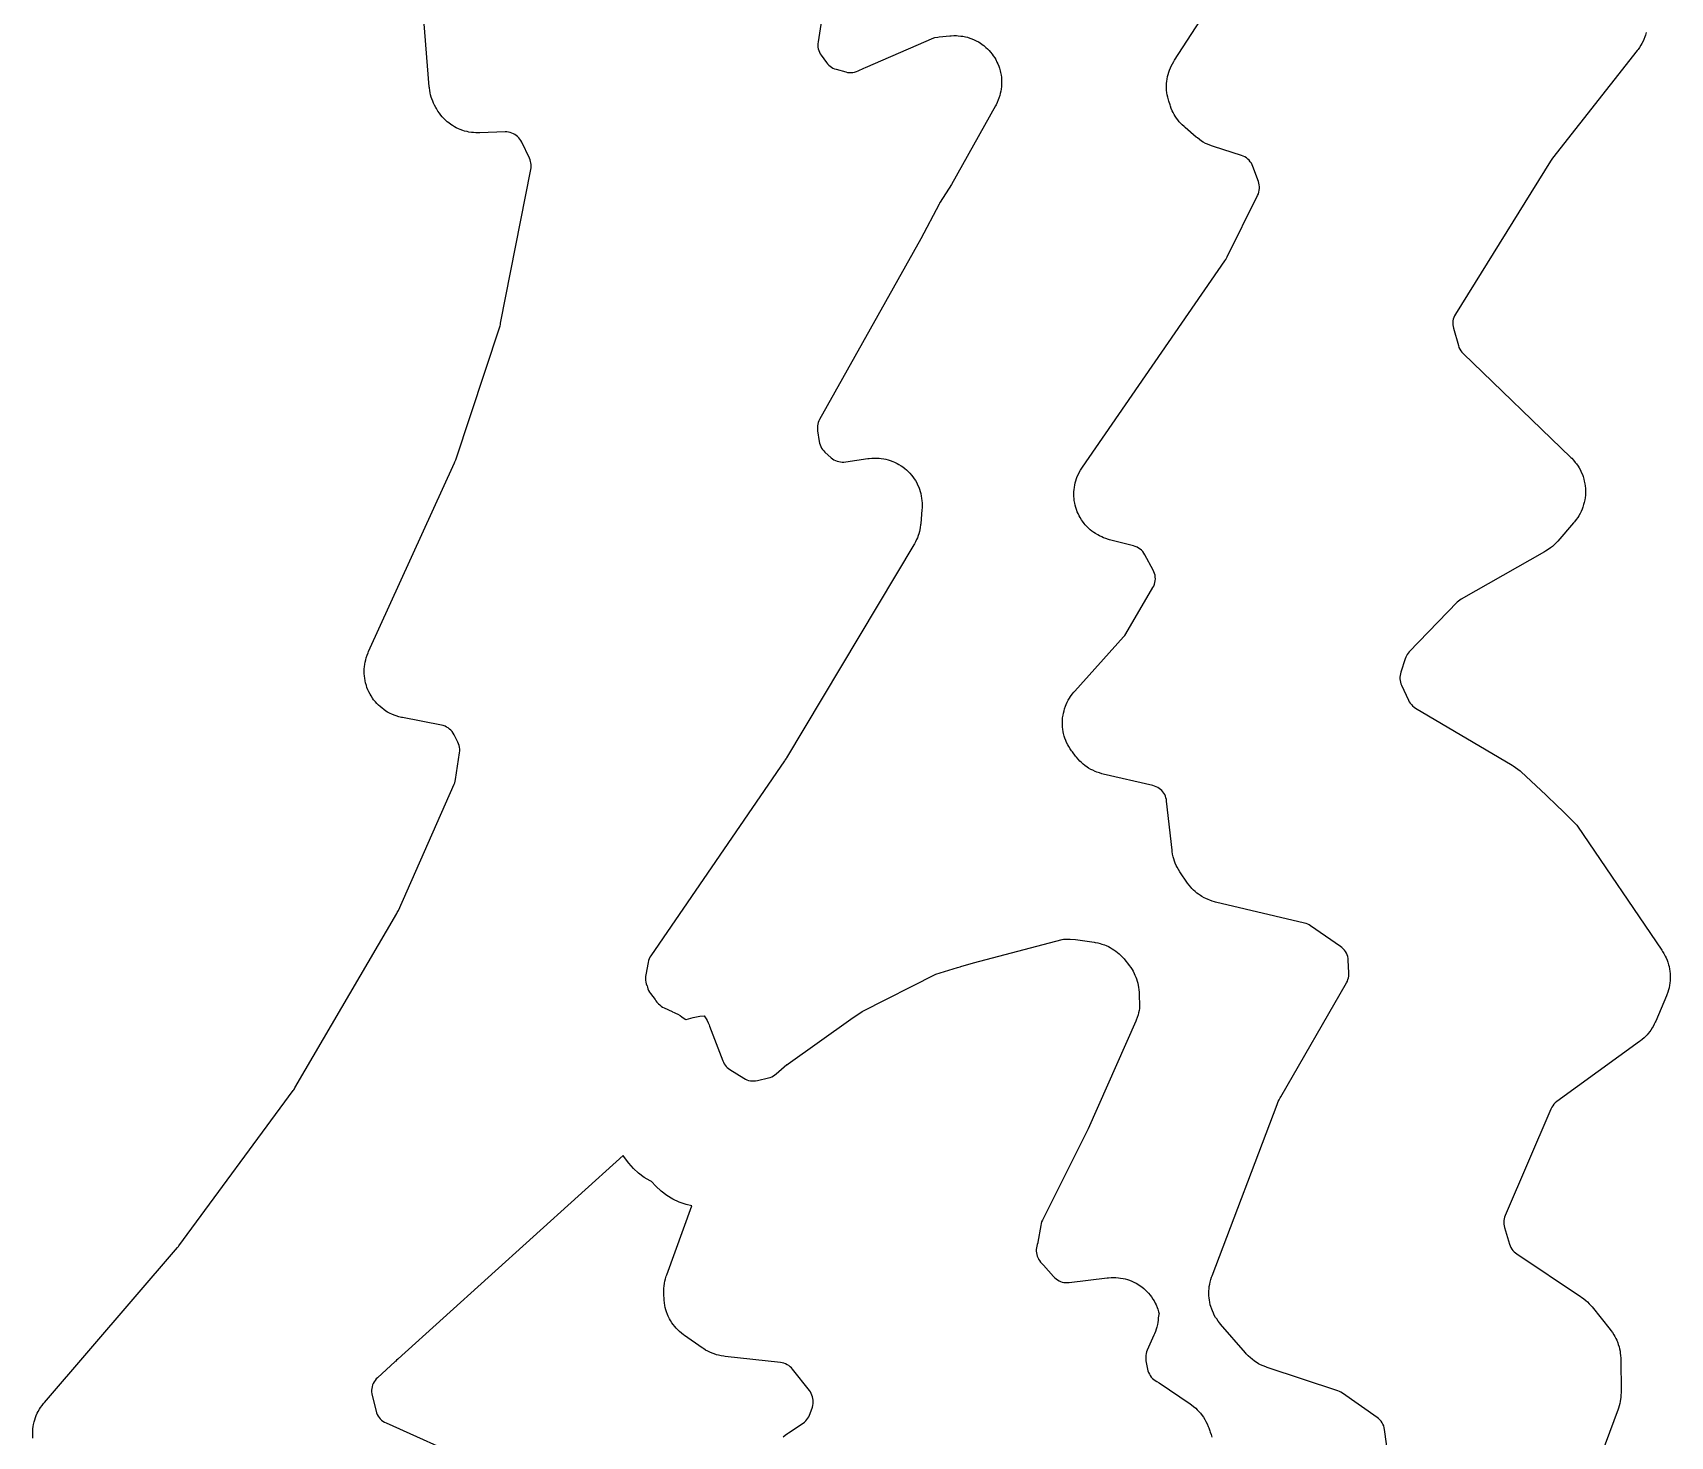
# Model space of a CAD drawing. Header units: millimetres. Extents: x 0 to 194, y 0 to 298.
# Drawn here: x 155.02 to 182.56, y 118.21 to 141.81 of the extents above; entities that cross this region are included whole.
import ezdxf

# ---------------------------------------------------------------- set-up
doc = ezdxf.new("R2010")
doc.units = ezdxf.units.MM
doc.layers.add('CUT', color=7, linetype='CONTINUOUS')

msp = doc.modelspace()

# ---------------------------------------------------------------- linework, layer by layer
at = {"layer": 'CUT'}
for points in [[(155.0221, 118.1797), (155.0189, 118.2236), (155.0181, 118.2566), (155.0192, 118.3006), (155.0216, 118.3335), (155.027, 118.3772), (155.0327, 118.4097), (155.0423, 118.4527), (155.0511, 118.4845), (155.0649, 118.5263), (155.0768, 118.5571), (155.0946, 118.5974), (155.1095, 118.6269), (155.1311, 118.6652), (155.1488, 118.6931), (155.1741, 118.7291), (155.2012, 118.7639), (155.2151, 118.7809), (157.4537, 121.3822), (157.461, 121.3909), (157.4708, 121.4032), (157.4777, 121.4122), (159.3992, 124.0218), (159.4083, 124.0349), (159.4203, 124.0531), (159.4287, 124.0667), (161.1422, 127.001), (161.1502, 127.0158), (161.1607, 127.0363), (161.1679, 127.0514), (162.1074, 129.1747), (162.1172, 129.1998), (162.1247, 129.2257), (162.1298, 129.2521), (162.197, 129.7046), (162.1999, 129.7352), (162.1997, 129.7661), (162.1963, 129.7967), (162.1898, 129.8268), (162.1803, 129.8561), (162.1678, 129.8843), (162.1052, 130.0077), (162.0901, 130.034), (162.0725, 130.0586), (162.0525, 130.0813), (162.0303, 130.1019), (162.0062, 130.1202), (161.9803, 130.1359), (161.953, 130.1489), (161.9245, 130.1591), (161.8951, 130.1664), (161.2405, 130.2942), (161.2184, 130.2991), (161.1747, 130.3099), (161.1315, 130.323), (161.0997, 130.3343), (161.058, 130.3516), (161.0275, 130.3661), (160.9878, 130.3875), (160.9589, 130.405), (160.9215, 130.4302), (160.8945, 130.4505), (160.8598, 130.4794), (160.8349, 130.5023), (160.8033, 130.5345), (160.7809, 130.5597), (160.7527, 130.5949), (160.7329, 130.6223), (160.7083, 130.6601), (160.6914, 130.6894), (160.6708, 130.7295), (160.6568, 130.7603), (160.6403, 130.8022), (160.6295, 130.8342), (160.6173, 130.8777), (160.6097, 130.9106), (160.6019, 130.955), (160.5977, 130.9886), (160.5944, 131.0335), (160.5936, 131.0673), (160.5948, 131.1124), (160.5973, 131.1461), (160.603, 131.1908), (160.609, 131.2241), (160.6191, 131.2681), (160.6283, 131.3006), (160.6428, 131.3433), (160.6594, 131.3852), (160.6683, 131.406), (162.1139, 134.5802), (162.1202, 134.5951), (162.1283, 134.6157), (162.1338, 134.6309), (162.8728, 136.8639), (162.8781, 136.8819), (162.8847, 136.9068), (162.8889, 136.9252), (163.3975, 139.5115), (163.4016, 139.5386), (163.4031, 139.566), (163.4022, 139.5934), (163.3987, 139.6206), (163.3928, 139.6474), (163.3845, 139.6735), (163.3738, 139.6988), (163.2434, 139.9716), (163.2297, 139.9971), (163.2135, 140.0212), (163.1951, 140.0436), (163.1746, 140.0641), (163.1523, 140.0826), (163.1283, 140.0988), (163.1028, 140.1126), (163.0761, 140.1239), (163.0484, 140.1325), (163.02, 140.1385), (162.9912, 140.1417), (162.9622, 140.142), (162.538, 140.1272), (162.5164, 140.1269), (162.4732, 140.1275), (162.4302, 140.1301), (162.398, 140.1336), (162.3554, 140.1404), (162.3237, 140.1469), (162.2819, 140.1577), (162.251, 140.1673), (162.2105, 140.1821), (162.1807, 140.1946), (162.1417, 140.2131), (162.1132, 140.2284), (162.0762, 140.2506), (162.0493, 140.2686), (162.0146, 140.2943), (161.9896, 140.3147), (161.9575, 140.3436), (161.9345, 140.3663), (161.9053, 140.3981), (161.8847, 140.423), (161.8587, 140.4574), (161.8344, 140.4931), (161.8226, 140.5112), (161.8081, 140.5349), (161.7975, 140.5532), (161.7771, 140.5903), (161.7584, 140.6282), (161.7458, 140.6573), (161.7309, 140.6969), (161.721, 140.727), (161.7098, 140.7678), (161.7029, 140.7987), (161.6956, 140.8404), (161.6902, 140.8823), (161.688, 140.9033), (161.4384, 144.0165)], [(177.8202, 117.8811), (177.7576, 118.324), (177.7518, 118.3542), (177.7428, 118.3837), (177.7309, 118.4121), (177.7161, 118.4392), (177.6987, 118.4645), (177.6787, 118.488), (177.6564, 118.5093), (177.6321, 118.5282), (177.047, 118.9357), (177.0225, 118.9511), (176.9967, 118.964), (176.9698, 118.9744), (175.7831, 119.3675), (175.7603, 119.3757), (175.7152, 119.3934), (175.6711, 119.4135), (175.6389, 119.4303), (175.5973, 119.455), (175.5671, 119.4752), (175.5283, 119.5043), (175.5005, 119.5276), (175.4651, 119.5606), (175.4315, 119.5955), (175.4152, 119.6134), (174.9994, 120.0951), (174.9855, 120.1121), (174.9584, 120.1467), (174.9331, 120.1826), (174.9154, 120.2104), (174.8937, 120.2486), (174.8789, 120.278), (174.861, 120.3181), (174.8491, 120.3488), (174.8352, 120.3905), (174.8264, 120.4222), (174.8166, 120.4651), (174.8109, 120.4975), (174.8054, 120.5411), (174.8029, 120.5739), (174.8016, 120.6179), (174.8023, 120.6508), (174.8054, 120.6946), (174.8093, 120.7273), (174.8166, 120.7706), (174.8236, 120.8028), (174.8352, 120.8452), (174.8487, 120.887), (174.856, 120.9077), (175.949, 123.787), (175.9558, 123.8037), (175.9699, 123.8369), (175.9854, 123.8695), (176.0021, 123.9014), (176.0108, 123.9173), (177.118, 125.8364), (177.1312, 125.8621), (177.1419, 125.8888), (177.1499, 125.9165), (177.1553, 125.9448), (177.1579, 125.9735), (177.1577, 126.0024), (177.1463, 126.2161), (177.1431, 126.2464), (177.1369, 126.2762), (177.1277, 126.3053), (177.1156, 126.3332), (177.1007, 126.3598), (177.0832, 126.3848), (177.0632, 126.4078), (177.041, 126.4287), (177.0168, 126.4472), (176.5137, 126.7935), (176.4901, 126.8082), (176.4653, 126.8206), (176.4394, 126.8307), (176.4128, 126.8383), (174.9161, 127.193), (174.8961, 127.1983), (174.8562, 127.2097), (174.817, 127.2229), (174.788, 127.2342), (174.7501, 127.251), (174.7223, 127.2648), (174.6862, 127.285), (174.6598, 127.3014), (174.6256, 127.3248), (174.6008, 127.3436), (174.569, 127.3701), (174.546, 127.391), (174.5167, 127.4203), (174.4958, 127.4432), (174.4693, 127.4751), (174.4444, 127.5082), (174.4322, 127.525), (174.3234, 127.6838), (174.3113, 127.7023), (174.2882, 127.74), (174.2669, 127.7787), (174.2523, 127.8085), (174.235, 127.8492), (174.2234, 127.8802), (174.2101, 127.9224), (174.2017, 127.9545), (174.1926, 127.9977), (174.1856, 128.0414), (174.1827, 128.0633), (174.0919, 128.8912), (174.0874, 128.9193), (174.0803, 128.9468), (174.0707, 128.9735), (174.0586, 128.9992), (174.0441, 129.0237), (174.0273, 129.0466), (174.0084, 129.0679), (173.9876, 129.0873), (173.9651, 129.1046), (173.9411, 129.1198), (173.9157, 129.1325), (173.8892, 129.1429), (173.8618, 129.1506), (173.0241, 129.3461), (173.0027, 129.3517), (172.9602, 129.3638), (172.9184, 129.378), (172.8876, 129.3902), (172.8474, 129.4085), (172.818, 129.4236), (172.7797, 129.4457), (172.7519, 129.4636), (172.716, 129.4894), (172.6901, 129.51), (172.6569, 129.5391), (172.6331, 129.5621), (172.6029, 129.5944), (172.5744, 129.6281), (172.5605, 129.6453), (172.5059, 129.7166), (172.4927, 129.7347), (172.4675, 129.7713), (172.444, 129.8091), (172.4278, 129.8383), (172.4082, 129.8783), (172.3951, 129.9089), (172.3795, 129.9507), (172.3694, 129.9824), (172.3581, 130.0255), (172.3512, 130.0581), (172.3441, 130.1021), (172.3405, 130.1353), (172.3378, 130.1797), (172.3375, 130.2131), (172.3392, 130.2576), (172.3422, 130.2908), (172.3483, 130.3349), (172.3545, 130.3677), (172.365, 130.4109), (172.3744, 130.4429), (172.3891, 130.485), (172.4017, 130.5159), (172.4204, 130.5562), (172.436, 130.5858), (172.4587, 130.6241), (172.477, 130.6519), (172.5034, 130.6878), (172.5315, 130.7223), (172.5459, 130.7393), (173.3681, 131.6538), (173.3871, 131.6772), (173.4037, 131.7025), (173.86, 132.48), (173.8743, 132.5073), (173.8856, 132.536), (173.894, 132.5657), (173.8992, 132.5961), (173.9013, 132.6269), (173.9002, 132.6578), (173.896, 132.6883), (173.8886, 132.7183), (173.8782, 132.7473), (173.8649, 132.7752), (173.724, 133.0342), (173.7079, 133.0605), (173.6892, 133.0849), (173.6682, 133.1073), (173.6449, 133.1274), (173.6198, 133.1451), (173.5929, 133.1601), (173.5647, 133.1722), (173.5353, 133.1814), (173.1319, 133.2854), (173.1111, 133.2913), (173.0698, 133.3041), (173.0292, 133.3189), (172.9993, 133.3314), (172.9602, 133.35), (172.9317, 133.3653), (172.8946, 133.3876), (172.8677, 133.4056), (172.8329, 133.4313), (172.8078, 133.4518), (172.7757, 133.4807), (172.7527, 133.5036), (172.7235, 133.5354), (172.7028, 133.5604), (172.6768, 133.5949), (172.6586, 133.6217), (172.636, 133.6586), (172.6204, 133.687), (172.6015, 133.7259), (172.5887, 133.7556), (172.5736, 133.7962), (172.5638, 133.827), (172.5526, 133.8688), (172.5458, 133.9005), (172.5387, 133.9431), (172.5349, 133.9753), (172.532, 134.0184), (172.5313, 134.0508), (172.5325, 134.094), (172.535, 134.1264), (172.5403, 134.1693), (172.5458, 134.2012), (172.5553, 134.2434), (172.5639, 134.2746), (172.5773, 134.3157), (172.5888, 134.346), (172.6062, 134.3856), (172.6206, 134.4146), (172.6416, 134.4524), (172.6644, 134.4891), (172.6763, 134.5072), (175.073, 137.9765), (175.0847, 137.9949), (175.0998, 138.0205), (175.1102, 138.0396), (175.6225, 139.0745), (175.6346, 139.1024), (175.6438, 139.1314), (175.65, 139.1611), (175.6532, 139.1914), (175.6533, 139.2218), (175.6503, 139.252), (175.6443, 139.2818), (175.6353, 139.3108), (175.543, 139.5627), (175.5312, 139.5906), (175.5165, 139.6172), (175.4992, 139.6422), (175.4795, 139.6654), (175.4576, 139.6864), (175.4336, 139.705), (175.4079, 139.7212), (175.3807, 139.7347), (175.3522, 139.7453), (174.8813, 139.895), (174.8603, 139.9023), (174.8185, 139.9179), (174.7776, 139.9355), (174.7476, 139.9502), (174.7086, 139.9718), (174.6803, 139.9895), (174.6436, 140.0148), (174.6083, 140.0419), (174.5909, 140.0559), (174.4007, 140.2176), (174.385, 140.2316), (174.3542, 140.2603), (174.3248, 140.2904), (174.3039, 140.3139), (174.2775, 140.3467), (174.2588, 140.3721), (174.2356, 140.4071), (174.2194, 140.4342), (174.1995, 140.4712), (174.1859, 140.4997), (174.1696, 140.5384), (174.1551, 140.5779), (174.1483, 140.5978), (174.1282, 140.6617), (174.122, 140.6828), (174.1109, 140.7254), (174.1018, 140.7685), (174.0966, 140.801), (174.0918, 140.8448), (174.0898, 140.8777), (174.0893, 140.9218), (174.0905, 140.9547), (174.0943, 140.9986), (174.0987, 141.0313), (174.1068, 141.0745), (174.1144, 141.1066), (174.1267, 141.1489), (174.1374, 141.1801), (174.1537, 141.221), (174.1674, 141.251), (174.1877, 141.2901), (174.2098, 141.3281), (174.2213, 141.3469), (175.8034, 143.7846)], [(168.2987, 142.0931), (168.2278, 141.6557), (168.2246, 141.6264), (168.2242, 141.597), (168.2267, 141.5677), (168.232, 141.5388), (168.2402, 141.5105), (168.251, 141.4832), (168.2646, 141.457), (168.2806, 141.4324), (168.3691, 141.3094), (168.3872, 141.2867), (168.4075, 141.2658), (168.4296, 141.247), (168.4535, 141.2304), (168.4789, 141.2162), (168.5055, 141.2045), (168.5332, 141.1955), (168.6957, 141.1509), (168.7249, 141.1444), (168.7545, 141.1409), (168.7844, 141.1404), (168.8142, 141.1428), (168.8435, 141.1481), (168.8722, 141.1564), (168.9, 141.1675), (168.9979, 141.2123), (168.9981, 141.2123), (169.0276, 141.2235), (170.1752, 141.7269), (170.1925, 141.7305), (170.2418, 141.738), (170.2666, 141.7411), (170.443, 141.7581), (170.4652, 141.7597), (170.5097, 141.7618), (170.5542, 141.7617), (170.5875, 141.7599), (170.6318, 141.7554), (170.6648, 141.7504), (170.7084, 141.7415), (170.7407, 141.7332), (170.7832, 141.7201), (170.8146, 141.7087), (170.8556, 141.6914), (170.8857, 141.6769), (170.9248, 141.6557), (170.9533, 141.6383), (170.9901, 141.6133), (171.0167, 141.5932), (171.0509, 141.5646), (171.0754, 141.542), (171.1066, 141.5102), (171.1287, 141.4853), (171.1566, 141.4506), (171.1762, 141.4236), (171.2005, 141.3863), (171.2173, 141.3575), (171.2379, 141.318), (171.2518, 141.2877), (171.2683, 141.2463), (171.2791, 141.2148), (171.2914, 141.172), (171.2991, 141.1395), (171.3071, 141.0957), (171.3115, 141.0627), (171.3152, 141.0183), (171.3163, 140.985), (171.3156, 140.9405), (171.3134, 140.9072), (171.3083, 140.8629), (171.3029, 140.83), (171.2934, 140.7865), (171.2847, 140.7543), (171.271, 140.712), (171.2592, 140.6808), (171.2414, 140.64), (171.2215, 140.6001), (171.2111, 140.5805), (170.4714, 139.2612), (170.2832, 138.9636), (170.2769, 138.9531), (170.2686, 138.9386), (170.2627, 138.9279), (169.9561, 138.3424), (168.2545, 135.3078), (168.2418, 135.2824), (168.2315, 135.2559), (168.2238, 135.2286), (168.2188, 135.2007), (168.2163, 135.1724), (168.2166, 135.144), (168.2196, 135.1158), (168.2469, 134.9367), (168.2529, 134.9076), (168.2617, 134.8792), (168.2732, 134.8518), (168.2874, 134.8257), (168.3042, 134.8011), (168.3233, 134.7783), (168.3445, 134.7575), (168.4488, 134.665), (168.4716, 134.6468), (168.496, 134.6308), (168.5218, 134.6173), (168.5488, 134.6064), (168.5768, 134.5981), (168.6054, 134.5926), (168.6344, 134.5899), (168.6636, 134.59), (168.6926, 134.593), (169.0631, 134.6489), (169.0855, 134.6517), (169.1304, 134.6562), (169.1755, 134.6585), (169.2094, 134.6584), (169.2545, 134.6561), (169.2881, 134.6527), (169.3328, 134.6459), (169.3659, 134.6391), (169.4097, 134.6279), (169.442, 134.6178), (169.4844, 134.6022), (169.5155, 134.589), (169.5561, 134.5692), (169.5858, 134.5529), (169.6242, 134.5292), (169.6521, 134.51), (169.6879, 134.4825), (169.7137, 134.4606), (169.7466, 134.4297), (169.7701, 134.4053), (169.7998, 134.3713), (169.8207, 134.3446), (169.8468, 134.3078), (169.8649, 134.2792), (169.8872, 134.2399), (169.9024, 134.2097), (169.9206, 134.1683), (169.9326, 134.1367), (169.9466, 134.0938), (169.9555, 134.0611), (169.9651, 134.017), (169.9706, 133.9836), (169.9757, 133.9387), (169.9779, 133.9049), (169.9784, 133.8598), (169.9768, 133.8147), (169.9754, 133.7921), (169.9545, 133.5537), (169.9523, 133.5335), (169.9469, 133.4932), (169.9398, 133.4531), (169.933, 133.4234), (169.9223, 133.3842), (169.9129, 133.3552), (169.8986, 133.3171), (169.8866, 133.2891), (169.869, 133.2525), (169.8497, 133.2167), (169.8396, 133.199), (167.6968, 129.6184), (167.6894, 129.6065), (167.6705, 129.5771), (167.6628, 129.5655), (165.416, 126.2915), (165.4, 126.2654), (165.3868, 126.2379), (165.3764, 126.2092), (165.369, 126.1796), (165.3282, 125.972), (165.3238, 125.9412), (165.3226, 125.9101), (165.3246, 125.8791), (165.3298, 125.8485), (165.3382, 125.8185), (165.3496, 125.7896), (165.352, 125.7849), (165.3571, 125.7613), (165.366, 125.7333), (165.3776, 125.7063), (165.3918, 125.6806), (165.4085, 125.6564), (165.4852, 125.5558), (165.4858, 125.5547), (165.501, 125.5314), (165.5183, 125.5096), (165.5332, 125.4941), (165.5427, 125.4829), (165.5639, 125.4622), (165.5872, 125.4437), (165.6121, 125.4276), (165.6385, 125.4141), (165.7727, 125.3534), (165.7811, 125.349), (165.7817, 125.3493), (165.8077, 125.3376), (165.8284, 125.3276), (165.8692, 125.3065), (165.9089, 125.2835), (165.9377, 125.2647), (165.9749, 125.2377), (166.0016, 125.216), (166.0044, 125.2135), (166.0106, 125.2161), (166.1247, 125.2516), (166.2417, 125.2755), (166.3112, 125.2827), (166.3233, 125.2648), (166.3449, 125.2294), (166.3599, 125.202), (166.3782, 125.1647), (166.3947, 125.1266), (166.4026, 125.1073), (166.6237, 124.5251), (166.6348, 124.4997), (166.6481, 124.4753), (166.6636, 124.4524), (166.6812, 124.4309), (166.7007, 124.4112), (166.7219, 124.3933), (166.7447, 124.3775), (166.9792, 124.2304), (167.0051, 124.2158), (167.0324, 124.2039), (167.0606, 124.1948), (167.0896, 124.1885), (167.1191, 124.1851), (167.1488, 124.1846), (167.1784, 124.1871), (167.2076, 124.1925), (167.3932, 124.2363), (167.4223, 124.2447), (167.4503, 124.256), (167.477, 124.2701), (167.5022, 124.2867), (167.5256, 124.3058), (167.7008, 124.4644), (167.7043, 124.4597), (167.7053, 124.458), (167.7228, 124.4705), (168.7816, 125.2229), (168.9679, 125.3552), (170.2077, 125.9803), (170.5709, 126.0906), (170.6207, 126.1057), (170.6278, 126.1079), (170.8453, 126.1739), (172.3329, 126.5637), (172.354, 126.5687), (172.3631, 126.5706), (172.3675, 126.5705), (172.4098, 126.5689), (172.4251, 126.5683), (172.4513, 126.5673), (172.4706, 126.5666), (172.56, 126.5633), (172.8701, 126.5177), (172.8909, 126.5142), (172.9324, 126.5061), (172.9734, 126.4961), (173.0038, 126.4871), (173.0437, 126.4733), (173.0731, 126.4615), (173.1115, 126.444), (173.1397, 126.4295), (173.1763, 126.4085), (173.203, 126.3914), (173.2375, 126.3671), (173.2624, 126.3476), (173.2945, 126.3201), (173.3175, 126.2984), (173.3468, 126.2679), (173.3747, 126.2362), (173.3883, 126.22), (173.4513, 126.1411), (173.4637, 126.1247), (173.4879, 126.0914), (173.5105, 126.0571), (173.5262, 126.0306), (173.5456, 125.9943), (173.5589, 125.9665), (173.5749, 125.9286), (173.5855, 125.8997), (173.598, 125.8605), (173.606, 125.8308), (173.6148, 125.7906), (173.62, 125.7603), (173.6252, 125.7195), (173.6284, 125.6785), (173.6296, 125.6579), (173.6372, 125.43), (173.6344, 125.4058), (173.6289, 125.3723), (173.6192, 125.328), (173.6103, 125.2952), (173.5962, 125.2521), (173.58, 125.2098), (173.5714, 125.1888), (172.7701, 123.3775), (172.0012, 121.8427), (171.989, 121.8149), (171.9797, 121.786), (171.9733, 121.7563), (171.9272, 121.4719), (171.9232, 121.4628), (171.913, 121.4363), (171.9053, 121.4089), (171.9002, 121.381), (171.8978, 121.3526), (171.8981, 121.3242), (171.901, 121.2959), (171.9067, 121.2681), (171.9149, 121.2409), (171.9257, 121.2146), (171.9356, 121.1958), (171.9377, 121.191), (171.9526, 121.164), (171.9703, 121.1388), (171.9904, 121.1155), (172.0128, 121.0944), (172.0228, 121.0859), (172.1903, 120.8954), (172.2105, 120.8745), (172.2328, 120.8556), (172.2567, 120.839), (172.2821, 120.8248), (172.3088, 120.8131), (172.3365, 120.8041), (172.3649, 120.7978), (172.3939, 120.7943), (172.423, 120.7936), (172.452, 120.7957), (173.0914, 120.874), (173.1138, 120.8762), (173.1584, 120.8794), (173.2032, 120.8804), (173.2368, 120.8794), (173.2815, 120.876), (173.3148, 120.8717), (173.3589, 120.8638), (173.3916, 120.8563), (173.4347, 120.844), (173.4665, 120.8333), (173.5081, 120.8168), (173.5387, 120.8029), (173.5785, 120.7824), (173.6076, 120.7655), (173.6452, 120.7411), (173.6724, 120.7215), (173.7073, 120.6935), (173.7325, 120.6712), (173.7645, 120.6399), (173.7873, 120.6152), (173.816, 120.5808), (173.8362, 120.554), (173.8614, 120.517), (173.8789, 120.4883), (173.9002, 120.4489), (173.9147, 120.4187), (173.9321, 120.3773), (173.9435, 120.3458), (173.9566, 120.3029), (173.9649, 120.2705), (173.9611, 120.2594), (173.9546, 120.231), (173.9508, 120.2022), (173.9477, 120.1645), (173.942, 120.121), (173.9362, 120.0887), (173.9263, 120.0459), (173.9173, 120.0143), (173.9033, 119.9727), (173.8873, 119.9319), (173.8788, 119.9117), (173.7651, 119.659), (173.754, 119.6305), (173.7459, 119.601), (173.7408, 119.5709), (173.7388, 119.5404), (173.7399, 119.5098), (173.7441, 119.4795), (173.7709, 119.3398), (173.7779, 119.3108), (173.7878, 119.2827), (173.8004, 119.2558), (173.8156, 119.2302), (173.8333, 119.2062), (173.8533, 119.1841), (173.8754, 119.1641), (173.8993, 119.1464), (173.9249, 119.1312), (173.9669, 119.1089), (174.4893, 118.7533), (174.5083, 118.7397), (174.5454, 118.7114), (174.5811, 118.6813), (174.6066, 118.6574), (174.639, 118.6237), (174.6619, 118.5973), (174.6906, 118.5604), (174.7106, 118.5317), (174.7353, 118.4921), (174.7523, 118.4615), (174.7727, 118.4196), (174.791, 118.3766), (174.7996, 118.3549), (174.8192, 118.3012), (174.8262, 118.2805), (174.8392, 118.2387), (174.8501, 118.1964)], [(182.1578, 141.8121), (182.1458, 141.7701), (182.1352, 141.7392), (182.1192, 141.6986), (182.1058, 141.6688), (182.0859, 141.6299), (182.0696, 141.6015), (182.0461, 141.5648), (182.0208, 141.5292), (182.0077, 141.5118), (180.5807, 139.6985), (180.5708, 139.6852), (180.5577, 139.6665), (180.5486, 139.6527), (178.9499, 137.0801), (178.9349, 137.0528), (178.9227, 137.0241), (178.9136, 136.9943), (178.9077, 136.9637), (178.9049, 136.9326), (178.9054, 136.9014), (178.9092, 136.8705), (178.9161, 136.8401), (178.9982, 136.5499), (179.0084, 136.5199), (179.0217, 136.4912), (179.038, 136.464), (179.057, 136.4387), (179.0787, 136.4156), (180.8889, 134.6706), (180.9049, 134.6544), (180.936, 134.6212), (180.9655, 134.5864), (180.9862, 134.5592), (181.0119, 134.5217), (181.0298, 134.4926), (181.0516, 134.4526), (181.0664, 134.4218), (181.0841, 134.3798), (181.0957, 134.3477), (181.1091, 134.3042), (181.1174, 134.2711), (181.1263, 134.2264), (181.1312, 134.1926), (181.1355, 134.1472), (181.137, 134.1131), (181.1367, 134.0676), (181.1347, 134.0335), (181.1298, 133.9882), (181.1244, 133.9545), (181.1149, 133.9099), (181.1062, 133.8769), (181.0922, 133.8336), (181.0802, 133.8016), (181.0619, 133.7599), (181.0467, 133.7293), (181.0243, 133.6896), (181.006, 133.6608), (180.9798, 133.6236), (180.9516, 133.5877), (180.9371, 133.5702), (180.6698, 133.263), (180.6526, 133.2444), (180.6172, 133.208), (180.5798, 133.1737), (180.5504, 133.1497), (180.5093, 133.1198), (180.4667, 133.0923), (180.445, 133.0792), (179.0462, 132.2857), (179.022, 132.2704), (178.9993, 132.2528), (178.9784, 132.2332), (178.1734, 131.3996), (178.1554, 131.3792), (178.1394, 131.3573), (178.1254, 131.334), (178.1135, 131.3095), (178.104, 131.2841), (178.0301, 131.0572), (178.0226, 131.0302), (178.0178, 131.0027), (178.0155, 130.9748), (178.0158, 130.9468), (178.0187, 130.919), (178.0242, 130.8916), (178.0323, 130.8648), (178.0428, 130.8389), (178.158, 130.5884), (178.1721, 130.5616), (178.1887, 130.5363), (178.2079, 130.5128), (178.2293, 130.4913), (178.2528, 130.4722), (178.278, 130.4555), (179.902, 129.4966), (179.9223, 129.4839), (179.9623, 129.4573), (180.0008, 129.4286), (180.0377, 129.3979), (180.0558, 129.3821), (180.4714, 128.9973), (180.6684, 128.8049), (180.7445, 128.7307), (180.9033, 128.5757), (180.9937, 128.4874), (181.0054, 128.4712), (182.4218, 126.3825), (182.434, 126.3636), (182.4572, 126.3254), (182.4785, 126.286), (182.493, 126.2557), (182.5103, 126.2144), (182.5217, 126.1829), (182.5348, 126.1401), (182.5431, 126.1075), (182.5519, 126.0636), (182.5568, 126.0304), (182.5612, 125.9859), (182.5628, 125.9523), (182.5627, 125.9076), (182.561, 125.874), (182.5565, 125.8295), (182.5514, 125.7963), (182.5425, 125.7524), (182.5342, 125.7199), (182.5209, 125.6772), (182.5056, 125.6351), (182.4974, 125.6143), (182.3193, 125.1931), (182.311, 125.1745), (182.2935, 125.1378), (182.2743, 125.1019), (182.2588, 125.0757), (182.2364, 125.0417), (182.2186, 125.017), (182.1933, 124.9852), (182.1733, 124.9622), (182.1452, 124.9328), (182.1232, 124.9117), (182.0926, 124.8849), (182.0608, 124.8596), (182.0447, 124.8473), (180.6541, 123.8369), (180.6291, 123.8167), (180.6065, 123.7938), (180.5864, 123.7687), (180.5691, 123.7416), (180.5549, 123.7128), (179.786, 121.9254), (179.7755, 121.8971), (179.7678, 121.8679), (179.7632, 121.838), (179.7616, 121.8079), (179.763, 121.7777), (179.7674, 121.7478), (179.7749, 121.7186), (179.8611, 121.4385), (179.8711, 121.411), (179.8837, 121.3845), (179.8989, 121.3594), (179.9164, 121.336), (179.9361, 121.3143), (179.9579, 121.2946), (179.9814, 121.2772), (181.0524, 120.5634), (181.0712, 120.5501), (181.1082, 120.5226), (181.1438, 120.4932), (181.1693, 120.4699), (181.2016, 120.437), (181.2323, 120.4025), (181.2471, 120.3849), (181.5508, 120.0057), (181.5638, 119.9887), (181.5889, 119.9541), (181.6123, 119.9183), (181.6285, 119.8907), (181.6485, 119.8529), (181.662, 119.8239), (181.6783, 119.7844), (181.6891, 119.7542), (181.7015, 119.7133), (181.7093, 119.6823), (181.7178, 119.6404), (181.7227, 119.6087), (181.7272, 119.5662), (181.7296, 119.5236), (181.7303, 119.5022), (181.7357, 118.9646), (181.7354, 118.9442), (181.734, 118.9035), (181.7307, 118.8629), (181.7268, 118.8326), (181.7199, 118.7925), (181.7133, 118.7626), (181.7028, 118.7233), (181.6905, 118.6845), (181.6839, 118.6652), (181.3081, 117.6433)], [(167.6432, 118.203), (167.6773, 118.2308), (167.7128, 118.2569), (167.7308, 118.2696), (167.9762, 118.4324), (167.9995, 118.4496), (168.021, 118.4689), (168.0406, 118.4901), (168.0581, 118.5132), (168.0732, 118.5378), (168.0859, 118.5638), (168.096, 118.5909), (168.1317, 118.7022), (168.1393, 118.7306), (168.144, 118.7595), (168.1459, 118.7888), (168.145, 118.8182), (168.1412, 118.8473), (168.1345, 118.8758), (168.1251, 118.9036), (168.1131, 118.9304), (168.0984, 118.9558), (168.0814, 118.9797), (167.7983, 119.338), (167.7788, 119.3604), (167.7571, 119.3807), (167.7336, 119.3988), (167.7084, 119.4144), (167.6817, 119.4275), (167.6539, 119.4379), (167.6252, 119.4455), (167.5959, 119.4502), (166.6637, 119.5533), (166.6416, 119.5563), (166.5974, 119.5634), (166.5536, 119.5727), (166.5212, 119.5813), (166.4786, 119.5949), (166.4472, 119.6067), (166.4061, 119.6245), (166.3761, 119.6393), (166.337, 119.6611), (166.299, 119.6848), (166.2803, 119.6971), (165.9831, 119.9038), (165.9648, 119.9172), (165.929, 119.9449), (165.8946, 119.9744), (165.8699, 119.9977), (165.8387, 120.0305), (165.8165, 120.0562), (165.7887, 120.092), (165.7692, 120.1198), (165.7452, 120.1582), (165.7286, 120.1878), (165.7085, 120.2284), (165.695, 120.2596), (165.6791, 120.302), (165.6688, 120.3343), (165.6573, 120.3781), (165.6503, 120.4113), (165.6432, 120.4561), (165.6383, 120.5011), (165.6365, 120.5237), (165.6328, 120.5891), (165.6321, 120.6119), (165.6318, 120.6575), (165.6339, 120.7031), (165.6372, 120.7371), (165.6438, 120.7822), (165.6505, 120.8158), (165.6617, 120.86), (165.6751, 120.9036), (165.6824, 120.9252), (166.1044, 122.0837), (166.0071, 122.1078), (165.8944, 122.148), (165.7862, 122.1992), (165.6837, 122.2609), (165.5878, 122.3326), (165.4995, 122.4135), (165.4287, 122.4927), (165.4052, 122.5038), (165.3039, 122.5645), (165.2091, 122.6348), (165.1217, 122.7141), (165.0425, 122.8017), (164.9723, 122.8965), (164.9523, 122.9299), (161.1667, 119.5119), (161.1573, 119.5048), (161.137, 119.4878), (161.1182, 119.469), (161.115, 119.4652), (160.8153, 119.1946), (160.7943, 119.1737), (160.7755, 119.1508), (160.759, 119.1262), (160.7451, 119.1001), (160.7338, 119.0728), (160.7252, 119.0444), (160.7195, 119.0154), (160.7166, 118.9859), (160.7167, 118.9563), (160.7197, 118.9268), (160.7256, 118.8978), (160.7929, 118.6337), (160.8018, 118.6051), (160.8134, 118.5775), (160.8278, 118.5511), (160.8447, 118.5264), (160.864, 118.5034), (160.8855, 118.4825), (160.909, 118.4639), (160.9342, 118.4477), (160.9609, 118.4341), (162.3793, 117.7983)]]:
    msp.add_lwpolyline(points, dxfattribs=at)

doc.saveas('drawing.dxf')
